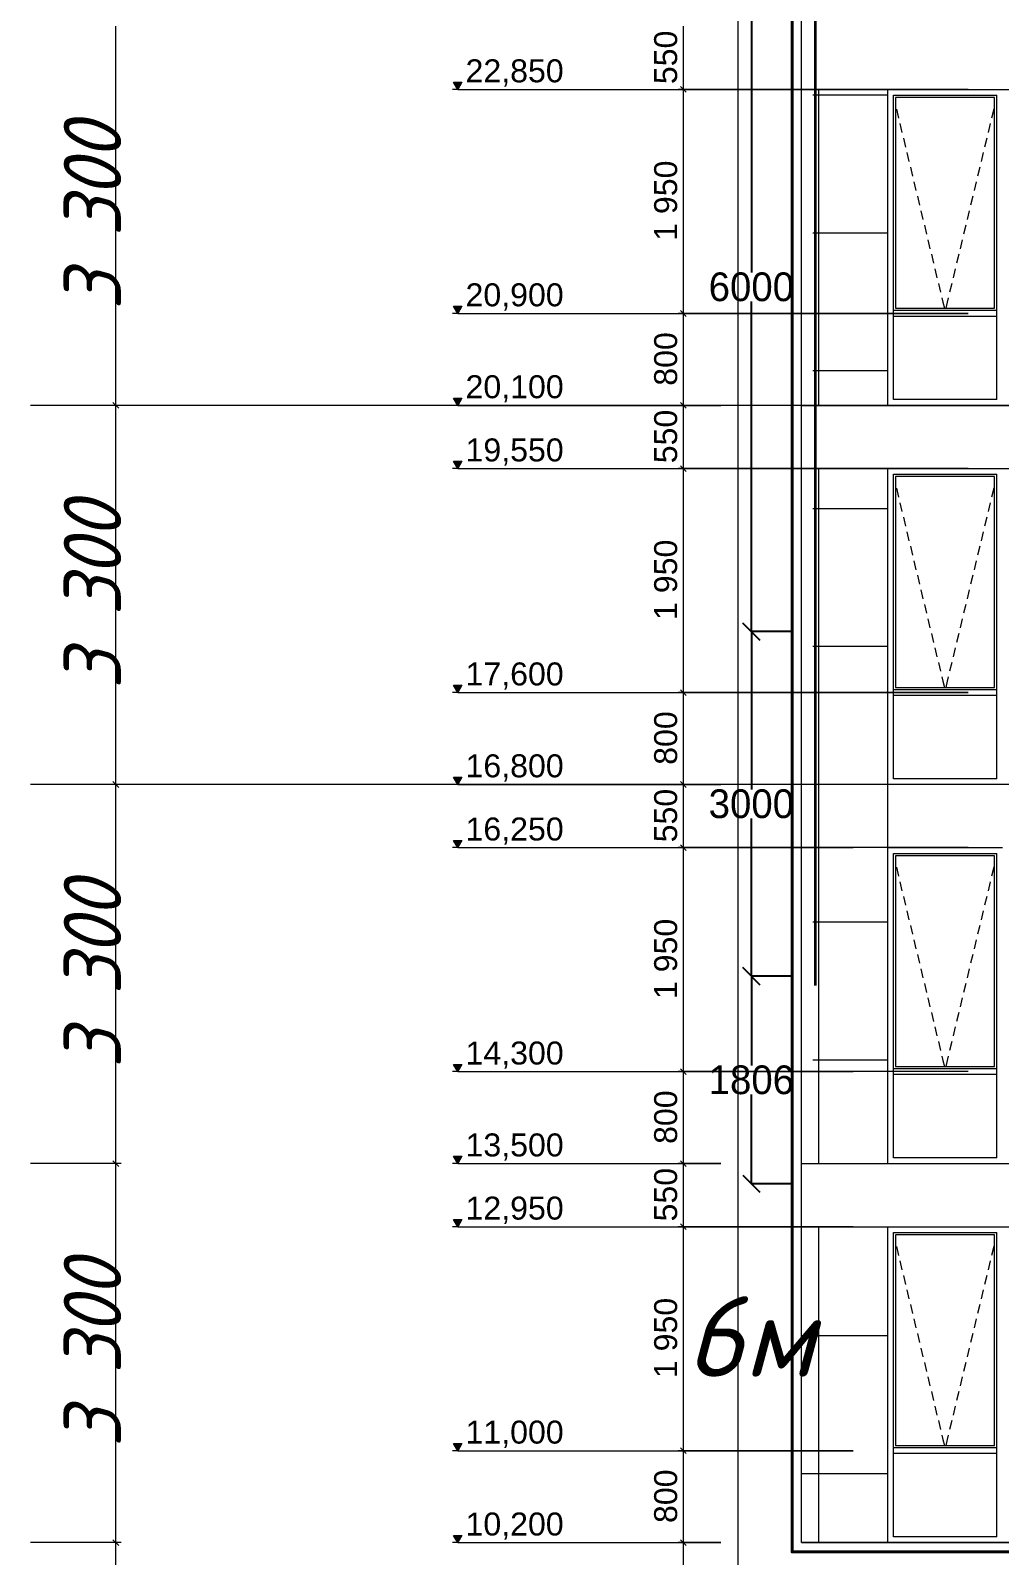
# Model space of a CAD drawing. Header units: millimetres. Extents: x 1499747 to 4230374, y -28481 to 441852.
# Drawn here: x 4068630 to 4077068, y 230414 to 243689 of the extents above; entities that cross this region are included whole.
import ezdxf
from ezdxf.xclip import XClip

# ---------------------------------------------------------------- set-up
doc = ezdxf.new("R2010")
doc.units = ezdxf.units.MM
doc.header["$MEASUREMENT"] = 0
doc.header["$XCLIPFRAME"] = 0
doc.layers.add('0_ANNOT_Dimensions', color=7, linetype='Continuous')
for name, color, linetype, lineweight in [('1 Фасад_42_Витражные окна_Ном._пера__1_Ном._пера__7', 7, 'Continuous', 18), ('1 Фасад_42_Витражные окна_Ном._пера__92_Ном._пера__233', 233, 'Continuous', 18), ('1 Фасад_42_Выступы_Ном._пера__1_Ном._пера__7', 7, 'Continuous', 18), ('1 Фасад_42_Отделка керамика_Ном._пера__1_Ном._пера__7', 7, 'Continuous', 18), ('1 Фасад_42_Размер - ГКЛ перегородки_Ном._пера__5_Ном._пера__5', 5, 'Continuous', 18), ('1 Фасад_42_Размер - Общий_Ном._пера__1_Ном._пера__7', 7, 'Continuous', 18), ('1 Фасад_42_Сетка кладки_Ном._пера__5_Ном._пера__5', 5, 'Continuous', 18), ('1 Фасад_42_Сетка кладки_Ном._пера__62_Ном._пера__253', 252, 'Continuous', 18), ('FTP Cable', 130, 'Continuous', 30), ('Кабель 2х6 mm', 150, 'Continuous', 30)]:
    doc.layers.add(name, color=color, linetype=linetype, lineweight=lineweight)
doc.styles.add('СГЕНЕРИР_СТИЛЬ_1', font='')
doc.styles.add('СГЕНЕРИР_СТИЛЬ_2', font='arial.ttf')
doc.styles.add('Текст', font='isocpeui.ttf')
doc.styles.get('СГЕНЕРИР_СТИЛЬ_1').set_extended_font_data('GOST Common', italic=True)
doc.dimstyles.get("Standard").update_dxf_attribs({"dimtxt": 0.18, "dimasz": 0.18, "dimexe": 0.18, "dimexo": 0.0625, "dimgap": 0.09, "dimtad": 0, "dimtih": 1, "dimtoh": 1, "dimdec": 4, "dimzin": 0, "dimdsep": 46, "dimtxsty": 'Standard', "dimcen": 0.09, "dimadec": 0, "dimazin": 0, "dimtfac": 1, "dimtdec": 4, "dimtofl": 0, "dimtmove": 0, "dimatfit": 3, "dimfxl": 1, "dimtolj": 1, "dimtzin": 0, "dimarcsym": 0})

# ---------------------------------------------------------------- blocks, each defined once
blk = doc.blocks.new('Чертеж_5_42', base_point=(1557140, 9891))
at = {"layer": '1 Фасад_42_Размер - Общий_Ном._пера__1_Ном._пера__7', "linetype": 'Continuous', "true_color": 0x939598}
for points in [[(1502498, 32741), (1502535, 32804), (1502462, 32804)], [(1502498, 30791), (1502535, 30854), (1502462, 30854)], [(1502498, 29991), (1502535, 30054), (1502462, 30054)], [(1502498, 29441), (1502535, 29504), (1502462, 29504)], [(1502498, 27491), (1502535, 27554), (1502462, 27554)], [(1502498, 26691), (1502535, 26754), (1502462, 26754)], [(1502498, 26141), (1502535, 26204), (1502462, 26204)], [(1502498, 24191), (1502535, 24254), (1502462, 24254)], [(1502498, 23391), (1502535, 23454), (1502462, 23454)], [(1502498, 22841), (1502535, 22904), (1502462, 22904)], [(1502498, 20891), (1502535, 20954), (1502462, 20954)], [(1502498, 20091), (1502535, 20154), (1502462, 20154)]]:
    blk.add_hatch(color=252, dxfattribs=at).paths.add_polyline_path(points)
at = {"layer": '1 Фасад_42_Витражные окна_Ном._пера__1_Ном._пера__7', "color": 252, "linetype": 'Continuous', "true_color": 0x939598}
for p, q in [((1506291, 32391), (1506291, 32691)), ((1506291, 32691), (1506741, 32691)), ((1506311, 32671), (1506311, 30836)), ((1507171, 32671), (1506311, 32671)), ((1506741, 32691), (1507191, 32691)), ((1507171, 30836), (1507171, 32671)), ((1507191, 32391), (1507191, 32691)), ((1506291, 30991), (1506291, 32391)), ((1507191, 30991), (1507191, 32391)), ((1506291, 30816), (1506291, 30991)), ((1507191, 30816), (1507191, 30991)), ((1506291, 30791), (1506291, 30816)), ((1506741, 30816), (1506291, 30816)), ((1506311, 30836), (1507171, 30836)), ((1507191, 30816), (1506741, 30816)), ((1507191, 30791), (1507191, 30816)), ((1506291, 30766), (1506291, 30791)), ((1506291, 30041), (1506291, 30766)), ((1506741, 30766), (1506291, 30766)), ((1507191, 30766), (1506741, 30766)), ((1507191, 30766), (1507191, 30791)), ((1507191, 30041), (1507191, 30766)), ((1506741, 30041), (1506291, 30041)), ((1507191, 30041), (1506741, 30041)), ((1506291, 29091), (1506291, 29391)), ((1506291, 29391), (1506741, 29391)), ((1506311, 29371), (1506311, 27536)), ((1507171, 29371), (1506311, 29371)), ((1506741, 29391), (1507191, 29391)), ((1507171, 27536), (1507171, 29371)), ((1507191, 29091), (1507191, 29391)), ((1506291, 27691), (1506291, 29091)), ((1507191, 27691), (1507191, 29091)), ((1506291, 27516), (1506291, 27691)), ((1507191, 27516), (1507191, 27691)), ((1506291, 27491), (1506291, 27516)), ((1506741, 27516), (1506291, 27516)), ((1506291, 27466), (1506291, 27491)), ((1506311, 27536), (1507171, 27536)), ((1507191, 27516), (1506741, 27516)), ((1507191, 27491), (1507191, 27516)), ((1507191, 27466), (1507191, 27491)), ((1506291, 26741), (1506291, 27466)), ((1506741, 27466), (1506291, 27466)), ((1507191, 27466), (1506741, 27466)), ((1507191, 26741), (1507191, 27466)), ((1506741, 26741), (1506291, 26741)), ((1507191, 26741), (1506741, 26741)), ((1506291, 25791), (1506291, 26091)), ((1506291, 26091), (1506741, 26091)), ((1506311, 26071), (1506311, 24236)), ((1507171, 26071), (1506311, 26071)), ((1506741, 26091), (1507191, 26091)), ((1507171, 24236), (1507171, 26071)), ((1507191, 25791), (1507191, 26091)), ((1506291, 24391), (1506291, 25791)), ((1507191, 24391), (1507191, 25791)), ((1506291, 24216), (1506291, 24391)), ((1507191, 24216), (1507191, 24391)), ((1506291, 24191), (1506291, 24216)), ((1506741, 24216), (1506291, 24216)), ((1506291, 24166), (1506291, 24191)), ((1506291, 23441), (1506291, 24166)), ((1506741, 24166), (1506291, 24166)), ((1506311, 24236), (1507171, 24236)), ((1507191, 24216), (1506741, 24216)), ((1507191, 24166), (1506741, 24166)), ((1507191, 24191), (1507191, 24216)), ((1507191, 24166), (1507191, 24191)), ((1507191, 23441), (1507191, 24166)), ((1506741, 23441), (1506291, 23441)), ((1507191, 23441), (1506741, 23441)), ((1506291, 22491), (1506291, 22791)), ((1506291, 22791), (1506741, 22791)), ((1506311, 22771), (1506311, 20936)), ((1507171, 22771), (1506311, 22771)), ((1506741, 22791), (1507191, 22791)), ((1507171, 20936), (1507171, 22771)), ((1507191, 22491), (1507191, 22791)), ((1506291, 21091), (1506291, 22491)), ((1507191, 21091), (1507191, 22491)), ((1506291, 20916), (1506291, 21091)), ((1507191, 20916), (1507191, 21091)), ((1506291, 20891), (1506291, 20916)), ((1506741, 20916), (1506291, 20916)), ((1506291, 20866), (1506291, 20891)), ((1506291, 20141), (1506291, 20866)), ((1506741, 20866), (1506291, 20866)), ((1506311, 20936), (1507171, 20936)), ((1507191, 20916), (1506741, 20916)), ((1507191, 20866), (1506741, 20866)), ((1507191, 20891), (1507191, 20916)), ((1507191, 20866), (1507191, 20891)), ((1507191, 20141), (1507191, 20866)), ((1506741, 20141), (1506291, 20141)), ((1507191, 20141), (1506741, 20141))]:
    blk.add_line(p, q, dxfattribs=at)
at = {"layer": '1 Фасад_42_Витражные окна_Ном._пера__92_Ном._пера__233', "color": 252, "linetype": 'Continuous', "true_color": 0x939598}
for p, q in [((1506317, 32570), (1506335, 32492)), ((1507166, 32570), (1507147, 32492)), ((1506347, 32444), (1506366, 32366)), ((1507135, 32444), (1507116, 32366)), ((1506378, 32317), (1506396, 32239)), ((1507105, 32317), (1507086, 32239)), ((1506408, 32191), (1506427, 32113)), ((1507074, 32191), (1507055, 32113)), ((1506439, 32064), (1506457, 31987)), ((1507044, 32064), (1507025, 31987)), ((1506469, 31938), (1506488, 31860)), ((1507013, 31938), (1506994, 31860)), ((1506500, 31812), (1506518, 31734)), ((1506983, 31812), (1506964, 31734)), ((1506530, 31685), (1506549, 31608)), ((1506952, 31685), (1506933, 31608)), ((1506561, 31559), (1506579, 31481)), ((1506922, 31559), (1506903, 31481)), ((1506591, 31433), (1506610, 31355)), ((1506891, 31433), (1506872, 31355)), ((1506622, 31306), (1506640, 31228)), ((1506861, 31306), (1506842, 31228)), ((1506652, 31180), (1506671, 31102)), ((1506830, 31180), (1506811, 31102)), ((1506683, 31053), (1506701, 30976)), ((1506800, 31053), (1506781, 30976)), ((1506713, 30927), (1506722, 30889)), ((1506722, 30889), (1506735, 30836)), ((1506760, 30889), (1506747, 30836)), ((1506769, 30927), (1506760, 30889)), ((1506317, 29270), (1506335, 29192)), ((1507166, 29270), (1507147, 29192)), ((1506347, 29144), (1506366, 29066)), ((1507135, 29144), (1507116, 29066)), ((1506378, 29017), (1506396, 28939)), ((1507105, 29017), (1507086, 28939)), ((1506408, 28891), (1506427, 28813)), ((1507074, 28891), (1507055, 28813)), ((1506439, 28764), (1506457, 28687)), ((1507044, 28764), (1507025, 28687)), ((1506469, 28638), (1506488, 28560)), ((1507013, 28638), (1506994, 28560)), ((1506500, 28512), (1506518, 28434)), ((1506983, 28512), (1506964, 28434)), ((1506530, 28385), (1506549, 28308)), ((1506952, 28385), (1506933, 28308)), ((1506561, 28259), (1506579, 28181)), ((1506922, 28259), (1506903, 28181)), ((1506591, 28133), (1506610, 28055)), ((1506891, 28133), (1506872, 28055)), ((1506622, 28006), (1506640, 27928)), ((1506652, 27880), (1506671, 27802)), ((1506830, 27880), (1506811, 27802)), ((1506861, 28006), (1506842, 27928)), ((1506683, 27753), (1506701, 27676)), ((1506800, 27753), (1506781, 27676)), ((1506713, 27627), (1506722, 27589)), ((1506769, 27627), (1506760, 27589)), ((1506722, 27589), (1506735, 27536)), ((1506760, 27589), (1506747, 27536)), ((1506317, 25970), (1506335, 25892)), ((1507166, 25970), (1507147, 25892)), ((1506347, 25844), (1506366, 25766)), ((1507135, 25844), (1507116, 25766)), ((1506378, 25717), (1506396, 25639)), ((1507105, 25717), (1507086, 25639)), ((1506408, 25591), (1506427, 25513)), ((1507074, 25591), (1507055, 25513)), ((1506439, 25464), (1506457, 25387)), ((1507044, 25464), (1507025, 25387)), ((1506469, 25338), (1506488, 25260)), ((1507013, 25338), (1506994, 25260)), ((1506500, 25212), (1506518, 25134)), ((1506983, 25212), (1506964, 25134)), ((1506530, 25085), (1506549, 25008)), ((1506561, 24959), (1506579, 24881)), ((1506922, 24959), (1506903, 24881)), ((1506952, 25085), (1506933, 25008)), ((1506591, 24833), (1506610, 24755)), ((1506891, 24833), (1506872, 24755)), ((1506622, 24706), (1506640, 24628)), ((1506861, 24706), (1506842, 24628)), ((1506652, 24580), (1506671, 24502)), ((1506830, 24580), (1506811, 24502)), ((1506683, 24453), (1506701, 24376)), ((1506800, 24453), (1506781, 24376)), ((1506713, 24327), (1506722, 24289)), ((1506769, 24327), (1506760, 24289)), ((1506722, 24289), (1506735, 24236)), ((1506760, 24289), (1506747, 24236)), ((1506317, 22670), (1506335, 22592)), ((1507166, 22670), (1507147, 22592)), ((1506347, 22544), (1506366, 22466)), ((1507135, 22544), (1507116, 22466)), ((1506378, 22417), (1506396, 22339)), ((1507105, 22417), (1507086, 22339)), ((1506408, 22291), (1506427, 22213)), ((1507074, 22291), (1507055, 22213)), ((1506439, 22164), (1506457, 22087)), ((1506469, 22038), (1506488, 21960)), ((1507013, 22038), (1506994, 21960)), ((1507044, 22164), (1507025, 22087)), ((1506500, 21912), (1506518, 21834)), ((1506983, 21912), (1506964, 21834)), ((1506530, 21785), (1506549, 21708)), ((1506952, 21785), (1506933, 21708)), ((1506561, 21659), (1506579, 21581)), ((1506922, 21659), (1506903, 21581)), ((1506591, 21533), (1506610, 21455)), ((1506891, 21533), (1506872, 21455)), ((1506622, 21406), (1506640, 21328)), ((1506861, 21406), (1506842, 21328)), ((1506652, 21280), (1506671, 21202)), ((1506830, 21280), (1506811, 21202)), ((1506683, 21153), (1506701, 21076)), ((1506800, 21153), (1506781, 21076)), ((1506713, 21027), (1506722, 20989)), ((1506722, 20989), (1506735, 20936)), ((1506760, 20989), (1506747, 20936)), ((1506769, 21027), (1506760, 20989))]:
    blk.add_line(p, q, dxfattribs=at)
at = {"layer": '1 Фасад_42_Выступы_Ном._пера__1_Ном._пера__7', "color": 252, "linetype": 'Continuous', "true_color": 0x939598}
for p, q in [((1504940, 19541), (1504940, 46491)), ((1505490, 29991), (1505490, 32741)), ((1505490, 32741), (1509741, 32741)), ((1505490, 29991), (1509741, 29991)), ((1505490, 23391), (1505490, 29441)), ((1505490, 29441), (1509741, 29441)), ((1505490, 23391), (1509741, 23391)), ((1505490, 20091), (1505490, 22841)), ((1505490, 22841), (1509741, 22841)), ((1505490, 20091), (1509741, 20091))]:
    blk.add_line(p, q, dxfattribs=at)
at = {"layer": '1 Фасад_42_Отделка керамика_Ном._пера__1_Ном._пера__7', "color": 252, "linetype": 'Continuous', "true_color": 0x939598}
for p, q in [((1507241, 26691), (1506241, 26691)), ((1506241, 26141), (1507241, 26141))]:
    blk.add_line(p, q, dxfattribs=at)
at = {"layer": '1 Фасад_42_Размер - ГКЛ перегородки_Ном._пера__5_Ном._пера__5', "color": 252, "linetype": 'Continuous', "true_color": 0x939598}
for p, q in [((1499521, 29991), (1499521, 33291)), ((1499496, 30016), (1499546, 29966)), ((1499496, 30016), (1499546, 29966)), ((1499568, 29991), (1498778, 29991)), ((1499568, 29991), (1498778, 29991)), ((1499521, 26691), (1499521, 29991)), ((1499568, 26691), (1498778, 26691)), ((1499568, 26691), (1498778, 26691)), ((1499496, 26716), (1499546, 26666)), ((1499496, 26716), (1499546, 26666)), ((1499521, 23391), (1499521, 26691)), ((1499568, 23391), (1498778, 23391)), ((1499568, 23391), (1498778, 23391)), ((1499496, 23416), (1499546, 23366)), ((1499496, 23416), (1499546, 23366)), ((1499521, 20091), (1499521, 23391)), ((1499568, 20091), (1498778, 20091)), ((1499568, 20091), (1498778, 20091)), ((1499496, 20116), (1499546, 20066)), ((1499496, 20116), (1499546, 20066)), ((1499521, 15141), (1499521, 20091))]:
    blk.add_line(p, q, dxfattribs=at)
at = {"layer": '1 Фасад_42_Размер - Общий_Ном._пера__1_Ном._пера__7', "color": 252, "linetype": 'Continuous', "true_color": 0x939598}
for p, q in [((1504463, 32741), (1504463, 33291)), ((1502498, 32741), (1502462, 32804)), ((1502462, 32804), (1502535, 32804)), ((1502535, 32804), (1502498, 32741)), ((1502498, 32741), (1502452, 32741)), ((1502498, 32741), (1506941, 32741)), ((1506941, 32741), (1504416, 32741)), ((1506941, 32741), (1504416, 32741)), ((1504438, 32766), (1504488, 32716)), ((1504438, 32766), (1504488, 32716)), ((1504463, 30791), (1504463, 32741)), ((1502498, 30791), (1502462, 30854)), ((1502462, 30854), (1502535, 30854)), ((1502535, 30854), (1502498, 30791)), ((1504438, 30816), (1504488, 30766)), ((1504438, 30816), (1504488, 30766)), ((1502498, 30791), (1502452, 30791)), ((1502498, 30791), (1506941, 30791)), ((1506941, 30791), (1504416, 30791)), ((1506941, 30791), (1504416, 30791)), ((1504463, 29991), (1504463, 30791)), ((1502498, 29991), (1502462, 30054)), ((1502462, 30054), (1502535, 30054)), ((1502535, 30054), (1502498, 29991)), ((1504438, 30016), (1504488, 29966)), ((1504438, 30016), (1504488, 29966)), ((1502498, 29991), (1502452, 29991)), ((1502498, 29991), (1504790, 29991)), ((1504790, 29991), (1504416, 29991)), ((1504790, 29991), (1504416, 29991)), ((1504463, 29441), (1504463, 29991)), ((1502498, 29441), (1502462, 29504)), ((1502462, 29504), (1502535, 29504)), ((1502535, 29504), (1502498, 29441)), ((1502498, 29441), (1502452, 29441)), ((1502498, 29441), (1506941, 29441)), ((1506941, 29441), (1504416, 29441)), ((1506941, 29441), (1504416, 29441)), ((1504438, 29466), (1504488, 29416)), ((1504438, 29466), (1504488, 29416)), ((1504463, 27491), (1504463, 29441)), ((1502498, 27491), (1502452, 27491)), ((1502498, 27491), (1502462, 27554)), ((1502462, 27554), (1502535, 27554)), ((1502535, 27554), (1502498, 27491)), ((1502498, 27491), (1506941, 27491)), ((1506941, 27491), (1504416, 27491)), ((1506941, 27491), (1504416, 27491)), ((1504438, 27516), (1504488, 27466)), ((1504438, 27516), (1504488, 27466)), ((1504463, 26691), (1504463, 27491)), ((1502498, 26691), (1502452, 26691)), ((1502498, 26691), (1502462, 26754)), ((1502462, 26754), (1502535, 26754)), ((1502535, 26754), (1502498, 26691)), ((1502498, 26691), (1504790, 26691)), ((1504790, 26691), (1504416, 26691)), ((1504790, 26691), (1504416, 26691)), ((1504438, 26716), (1504488, 26666)), ((1504438, 26716), (1504488, 26666)), ((1504463, 26141), (1504463, 26691)), ((1502498, 26141), (1502462, 26204)), ((1502462, 26204), (1502535, 26204)), ((1502535, 26204), (1502498, 26141)), ((1504438, 26166), (1504488, 26116)), ((1504438, 26166), (1504488, 26116)), ((1502498, 26141), (1502452, 26141)), ((1502498, 26141), (1505941, 26141)), ((1506941, 26141), (1504416, 26141)), ((1506941, 26141), (1504416, 26141)), ((1504463, 24191), (1504463, 26141)), ((1502498, 24191), (1502452, 24191)), ((1502498, 24191), (1502462, 24254)), ((1502462, 24254), (1502535, 24254)), ((1502535, 24254), (1502498, 24191)), ((1502498, 24191), (1505941, 24191)), ((1506941, 24191), (1504416, 24191)), ((1506941, 24191), (1504416, 24191)), ((1504438, 24216), (1504488, 24166)), ((1504438, 24216), (1504488, 24166)), ((1504463, 23391), (1504463, 24191)), ((1502498, 23391), (1502452, 23391)), ((1502498, 23391), (1502462, 23454)), ((1502462, 23454), (1502535, 23454)), ((1502535, 23454), (1502498, 23391)), ((1502498, 23391), (1504790, 23391)), ((1504790, 23391), (1504416, 23391)), ((1504790, 23391), (1504416, 23391)), ((1504438, 23416), (1504488, 23366)), ((1504438, 23416), (1504488, 23366)), ((1504463, 22841), (1504463, 23391)), ((1502498, 22841), (1502452, 22841)), ((1502498, 22841), (1502462, 22904)), ((1502462, 22904), (1502535, 22904)), ((1502535, 22904), (1502498, 22841)), ((1502498, 22841), (1505941, 22841)), ((1505941, 22841), (1504416, 22841)), ((1505941, 22841), (1504416, 22841)), ((1504438, 22866), (1504488, 22816)), ((1504438, 22866), (1504488, 22816)), ((1504463, 20891), (1504463, 22841)), ((1502498, 20891), (1502452, 20891)), ((1502498, 20891), (1502462, 20954)), ((1502462, 20954), (1502535, 20954)), ((1502535, 20954), (1502498, 20891)), ((1502498, 20891), (1505941, 20891)), ((1505941, 20891), (1504416, 20891)), ((1505941, 20891), (1504416, 20891)), ((1504438, 20916), (1504488, 20866)), ((1504438, 20916), (1504488, 20866)), ((1504463, 20091), (1504463, 20891)), ((1502498, 20091), (1502452, 20091)), ((1502498, 20091), (1502462, 20154)), ((1502462, 20154), (1502535, 20154)), ((1502535, 20154), (1502498, 20091)), ((1502498, 20091), (1504790, 20091)), ((1504790, 20091), (1504416, 20091)), ((1504790, 20091), (1504416, 20091)), ((1504438, 20116), (1504488, 20066)), ((1504438, 20116), (1504488, 20066)), ((1504463, 19091), (1504463, 20091))]:
    blk.add_line(p, q, dxfattribs=at)
at = {"layer": '1 Фасад_42_Сетка кладки_Ном._пера__5_Ном._пера__5', "color": 252, "linetype": 'Continuous', "true_color": 0x939598}
for p, q in [((1529845, 29991), (1498778, 29991)), ((1529845, 29991), (1498778, 29991)), ((1529845, 26691), (1498778, 26691)), ((1529845, 26691), (1498778, 26691))]:
    blk.add_line(p, q, dxfattribs=at)
at = {"layer": '1 Фасад_42_Сетка кладки_Ном._пера__62_Ном._пера__253', "color": 252, "linetype": 'Continuous', "true_color": 0x939598}
for p, q in [((1506241, 32691), (1505590, 32691)), ((1505640, 32741), (1505640, 29991)), ((1506241, 32741), (1506241, 29991)), ((1506241, 31491), (1505590, 31491)), ((1506241, 30291), (1505590, 30291)), ((1505640, 29441), (1505640, 23391)), ((1506241, 29441), (1506241, 26691)), ((1506241, 29091), (1505590, 29091)), ((1506241, 27891), (1505590, 27891)), ((1506241, 26691), (1505590, 26691)), ((1506241, 26691), (1506241, 26141)), ((1506241, 26141), (1506241, 23391)), ((1506241, 25491), (1505590, 25491)), ((1506241, 24291), (1505590, 24291)), ((1505640, 22841), (1505640, 20091)), ((1506241, 22841), (1506241, 20091)), ((1506241, 21891), (1505490, 21891)), ((1506241, 20691), (1505490, 20691))]:
    blk.add_line(p, q, dxfattribs=at)
at = {"layer": '1 Фасад_42_Размер - ГКЛ перегородки_Ном._пера__5_Ном._пера__5', "color": 252, "linetype": 'Continuous', "true_color": 0x939598, "char_height": 500, "attachment_point": 7, "rotation": 90, "style": 'СГЕНЕРИР_СТИЛЬ_1'}
for insert in [(1499567, 30822), (1499567, 27522), (1499567, 24222), (1499567, 20922)]:
    blk.add_mtext('\\A1;{\\pql;\\fGOST Common|b0|i1|c204|p0;\\W1.000000;3\xa0300}', dxfattribs=dict(at, insert=insert))
at = {"layer": '1 Фасад_42_Размер - Общий_Ном._пера__1_Ном._пера__7', "color": 252, "linetype": 'Continuous', "true_color": 0x939598, "char_height": 200, "attachment_point": 7, "rotation": 90, "style": 'СГЕНЕРИР_СТИЛЬ_2'}
for s, insert in [('\\A1;{\\pql;\\fArial|b0|i0|c204|p0;\\W1.000000;550}', (1504411, 32787)), ('\\A1;{\\pql;\\fArial|b0|i0|c204|p0;\\W1.000000;1\xa0950}', (1504411, 31423)), ('\\A1;{\\pql;\\fArial|b0|i0|c204|p0;\\W1.000000;800}', (1504411, 30162)), ('\\A1;{\\pql;\\fArial|b0|i0|c204|p0;\\W1.000000;550}', (1504411, 29487)), ('\\A1;{\\pql;\\fArial|b0|i0|c204|p0;\\W1.000000;1\xa0950}', (1504411, 28123)), ('\\A1;{\\pql;\\fArial|b0|i0|c204|p0;\\W1.000000;800}', (1504411, 26862)), ('\\A1;{\\pql;\\fArial|b0|i0|c204|p0;\\W1.000000;550}', (1504411, 26187)), ('\\A1;{\\pql;\\fArial|b0|i0|c204|p0;\\W1.000000;1\xa0950}', (1504411, 24823)), ('\\A1;{\\pql;\\fArial|b0|i0|c204|p0;\\W1.000000;800}', (1504411, 23562)), ('\\A1;{\\pql;\\fArial|b0|i0|c204|p0;\\W1.000000;550}', (1504411, 22887)), ('\\A1;{\\pql;\\fArial|b0|i0|c204|p0;\\W1.000000;1\xa0950}', (1504411, 21523)), ('\\A1;{\\pql;\\fArial|b0|i0|c204|p0;\\W1.000000;800}', (1504411, 20262))]:
    blk.add_mtext(s, dxfattribs=dict(at, insert=insert))
at = {"layer": '1 Фасад_42_Размер - Общий_Ном._пера__1_Ном._пера__7', "color": 252, "linetype": 'Continuous', "true_color": 0x939598, "char_height": 200, "attachment_point": 7, "style": 'СГЕНЕРИР_СТИЛЬ_2'}
for s, insert in [('\\A1;{\\pql;\\fArial|b0|i0|c204|p0;\\W1.000000;22,850}', (1502566, 32766)), ('\\A1;{\\pql;\\fArial|b0|i0|c204|p0;\\W1.000000;20,900}', (1502566, 30816)), ('\\A1;{\\pql;\\fArial|b0|i0|c204|p0;\\W1.000000;20,100}', (1502566, 30016)), ('\\A1;{\\pql;\\fArial|b0|i0|c204|p0;\\W1.000000;19,550}', (1502566, 29466)), ('\\A1;{\\pql;\\fArial|b0|i0|c204|p0;\\W1.000000;17,600}', (1502566, 27516)), ('\\A1;{\\pql;\\fArial|b0|i0|c204|p0;\\W1.000000;16,800}', (1502566, 26716)), ('\\A1;{\\pql;\\fArial|b0|i0|c204|p0;\\W1.000000;16,250}', (1502566, 26166)), ('\\A1;{\\pql;\\fArial|b0|i0|c204|p0;\\W1.000000;14,300}', (1502566, 24216)), ('\\A1;{\\pql;\\fArial|b0|i0|c204|p0;\\W1.000000;13,500}', (1502566, 23416)), ('\\A1;{\\pql;\\fArial|b0|i0|c204|p0;\\W1.000000;12,950}', (1502566, 22866)), ('\\A1;{\\pql;\\fArial|b0|i0|c204|p0;\\W1.000000;11,000}', (1502566, 20916)), ('\\A1;{\\pql;\\fArial|b0|i0|c204|p0;\\W1.000000;10,200}', (1502566, 20116))]:
    blk.add_mtext(s, dxfattribs=dict(at, insert=insert))
blk = doc.blocks.new('_Oblique')
at = {"color": 0, "linetype": 'ByBlock', "lineweight": -2}
blk.add_line((-0.5, -0.5), (0.5, 0.5), dxfattribs=at)
blk = doc.blocks.new('*D917')
at = {"layer": '0_ANNOT_Dimensions', "color": 0, "lineweight": -2, "transparency": 16777216}
for p, q in [((4075262, 244456), (4074906, 244456)), ((4074907, 244456), (4074907, 241581)), ((4074907, 238456), (4074907, 241330)), ((4075262, 238456), (4074906, 238456))]:
    blk.add_line(p, q, dxfattribs=at)
at = {"layer": 'Defpoints', "color": 0, "lineweight": 30, "transparency": 16777216}
for p in [(4075262, 244456), (4074907, 238456), (4075262, 238456)]:
    blk.add_point(p, dxfattribs=at)
at = {"layer": '0_ANNOT_Dimensions', "color": 0, "lineweight": -2, "transparency": 16777216, "xscale": 150, "yscale": 150, "zscale": 150}
for p, rotation in [((4074907, 244456), 90), ((4074907, 238456), 270)]:
    blk.add_blockref('_Oblique', p, dxfattribs=dict(at, rotation=rotation))
at = {"layer": '0_ANNOT_Dimensions', "color": 0, "lineweight": 25, "transparency": 16777216, "insert": (4074907, 241456), "char_height": 250, "attachment_point": 5}
blk.add_mtext('\\A1;6000', dxfattribs=at)
blk = doc.blocks.new('*D918')
at = {"layer": '0_ANNOT_Dimensions', "color": 0, "lineweight": -2, "transparency": 16777216}
for p, q in [((4075262, 238456), (4074906, 238456)), ((4074907, 238456), (4074907, 237081)), ((4074907, 235456), (4074907, 236830)), ((4075262, 235456), (4074906, 235456))]:
    blk.add_line(p, q, dxfattribs=at)
at = {"layer": 'Defpoints', "color": 0, "lineweight": 30, "transparency": 16777216}
for p in [(4075262, 238456), (4074907, 235456), (4075262, 235456)]:
    blk.add_point(p, dxfattribs=at)
at = {"layer": '0_ANNOT_Dimensions', "color": 0, "lineweight": -2, "transparency": 16777216, "xscale": 150, "yscale": 150, "zscale": 150}
for p, rotation in [((4074907, 238456), 90), ((4074907, 235456), 270)]:
    blk.add_blockref('_Oblique', p, dxfattribs=dict(at, rotation=rotation))
at = {"layer": '0_ANNOT_Dimensions', "color": 0, "lineweight": 25, "transparency": 16777216, "insert": (4074907, 236956), "char_height": 250, "attachment_point": 5}
blk.add_mtext('\\A1;3000', dxfattribs=at)
blk = doc.blocks.new('*D818')
at = {"layer": '0_ANNOT_Dimensions', "color": 0, "lineweight": -2, "transparency": 16777216}
for p, q in [((4075262, 235456), (4074906, 235456)), ((4074907, 235456), (4074907, 234678)), ((4074907, 233650), (4074907, 234428)), ((4075262, 233650), (4074906, 233650))]:
    blk.add_line(p, q, dxfattribs=at)
at = {"layer": 'Defpoints', "color": 0, "lineweight": 30, "transparency": 16777216}
for p in [(4075262, 235456), (4074907, 233650), (4075262, 233650)]:
    blk.add_point(p, dxfattribs=at)
at = {"layer": '0_ANNOT_Dimensions', "color": 0, "lineweight": -2, "transparency": 16777216, "xscale": 150, "yscale": 150, "zscale": 150}
for p, rotation in [((4074907, 235456), 90), ((4074907, 233650), 270)]:
    blk.add_blockref('_Oblique', p, dxfattribs=dict(at, rotation=rotation))
at = {"layer": '0_ANNOT_Dimensions', "color": 0, "lineweight": 25, "transparency": 16777216, "insert": (4074907, 234553), "char_height": 250, "attachment_point": 5}
blk.add_mtext('\\A1;1806', dxfattribs=at)

msp = doc.modelspace()

# ---------------------------------------------------------------- block references
at = {"layer": 'Кабель 2х6 mm', "lineweight": 35}
ref = msp.add_blockref('Чертеж_5_42', (4126992.37118, 220325.48676), dxfattribs=at)
XClip(ref).set_block_clipping_path([(1496000, -1299.0576434789), (1580000, 60181.6414690267)])

# ---------------------------------------------------------------- next in the draw order: linework, layer by layer
at = {"layer": 'FTP Cable', "lineweight": 35}
msp.add_lwpolyline([(4075461.25771, 265775.40845), (4075461.25771, 235375.37639)], dxfattribs=at)
at = {"layer": 'Кабель 2х6 mm', "color": 18, "lineweight": 20, "true_color": 0x000000}
msp.add_lwpolyline([(4075342.36916, 256375.48676), (4098492.37117, 256375.48676), (4098492.37117, 230525.48676), (4075342.36916, 230525.48676)], close=True, dxfattribs=at)
at = {"layer": 'Кабель 2х6 mm', "color": 219, "lineweight": 40, "true_color": 0x642165}
msp.add_lwpolyline([(4075262.33001, 244455.52591), (4075262.33001, 238455.52591)], dxfattribs=at)
at = {"layer": 'Кабель 2х6 mm', "color": 9, "lineweight": 40, "true_color": 0xd19cc7}
msp.add_lwpolyline([(4075262.33001, 238455.52591), (4075262.33001, 235455.52591)], dxfattribs=at)
at = {"layer": 'Кабель 2х6 mm', "color": 11, "lineweight": 40, "true_color": 0xf27172}
msp.add_lwpolyline([(4075262.33001, 235455.52591), (4075262.33001, 233649.67367)], dxfattribs=at)
at = {"layer": 'Кабель 2х6 mm', "color": 244, "lineweight": 40, "true_color": 0x991b1e}
msp.add_lwpolyline([(4075262.33001, 233649.67367), (4075262.33001, 230445.48676), (4078058.14315, 230445.48676)], dxfattribs=at)

# ---------------------------------------------------------------- next in the draw order: texts
at = {"color": 18, "lineweight": 50, "true_color": 0x000000, "insert": (4074332.86151, 232670.7675), "char_height": 700, "width": 12874.2351114, "attachment_point": 1, "style": 'Текст'}
msp.add_mtext('6м', dxfattribs=at)

# ---------------------------------------------------------------- next in the draw order: dimensions: what is measured, and where the dimension line sits
at = {"layer": '0_ANNOT_Dimensions', "lineweight": 25}
for base, p1, p2, picture, middle in [((4074906.51824, 238455.52591), (4075262.33001, 244455.56507), (4075262.33001, 238455.52591), '*D917', (4074906.51824, 241455.54549)), ((4074906.51824, 235455.52591), (4075262.33001, 238455.56507), (4075262.33001, 235455.52591), '*D918', (4074906.51824, 236955.54549)), ((4074906.51824, 233649.67367), (4075262.33001, 235455.52591), (4075262.33001, 233649.67367), '*D818', (4074906.51824, 234552.59979))]:
    dim = msp.add_linear_dim(base=base, p1=p1, p2=p2, angle=90, dimstyle='Standard', override={"dimtxt": 250, "dimasz": 150, "dimdec": 0, "dimblk1": 'Oblique', "dimblk2": 'Oblique', "dimsah": 1}, dxfattribs=at)
    dim.commit()
    dim.dimension.update_dxf_attribs({"geometry": picture, "text_midpoint": middle})

doc.saveas('drawing.dxf')
